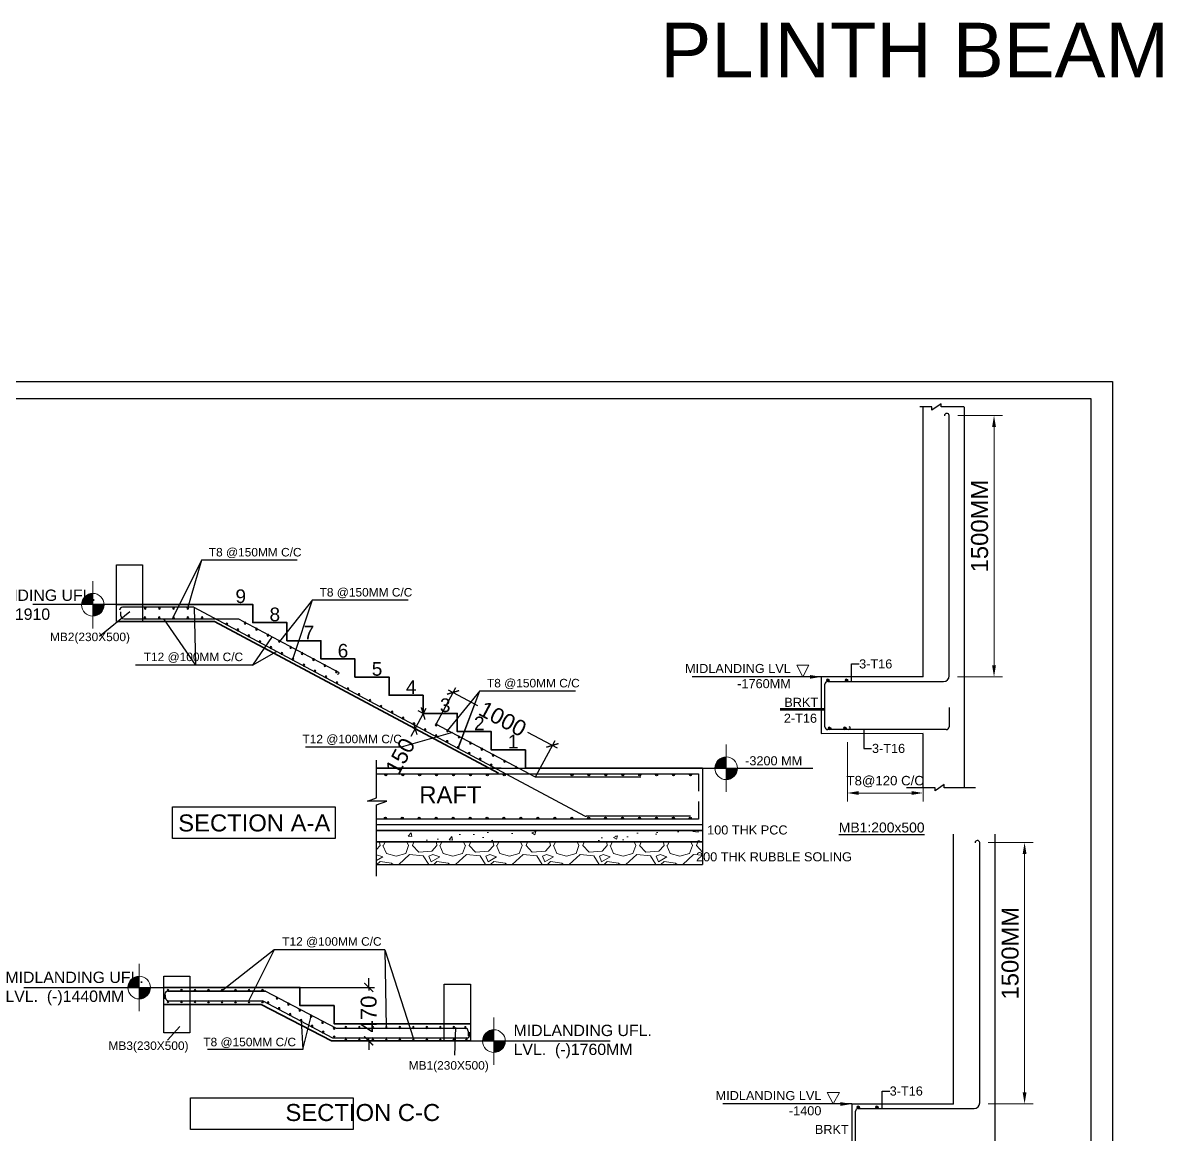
# Model space of a CAD drawing. Header units: millimetres. Extents: x 660818 to 959388, y -495289 to 50450.
# Drawn here: x 715798 to 725797, y -116295 to -106507 of the extents above; entities that cross this region are included whole.
import ezdxf
from ezdxf.enums import TextEntityAlignment as Align

# ---------------------------------------------------------------- set-up
doc = ezdxf.new("R2010")
doc.units = ezdxf.units.MM
doc.header["$LTSCALE"] = 0.01
doc.header["$MEASUREMENT"] = 0
doc.header["$PDMODE"] = 35
for name, color, linetype in [('1', 7, 'Continuous'), ('Concrete Line', 2, 'Continuous'), ('Cut Line', 31, 'Continuous'), ('Dimension', 31, 'Continuous'), ('Labels', 4, 'Continuous'), ('RAFT', 1, 'Continuous'), ('RCC BEAMS', 150, 'Continuous'), ('Reinforcement', 130, 'Continuous'), ('Staircase', 41, 'Continuous'), ('txt', 7, 'Continuous')]:
    doc.layers.add(name, color=color, linetype=linetype)
for name, color, linetype, lineweight in [('A - LEVELS', 7, 'Continuous', 0), ('elevation', 123, 'Continuous', 15), ('G06 Steps Numbers', 4, 'Continuous', 18), ('M_AnnoDim', 1, 'Continuous', 9), ('SLAB', 72, 'Continuous', 40)]:
    doc.layers.add(name, color=color, linetype=linetype, lineweight=lineweight)
doc.styles.add('SC-SansSerif', font='SansSerif')
doc.styles.add('STAIRCASE', font='arial.ttf', dxfattribs={"height": 80})
doc.styles.get("Standard").update_dxf_attribs({"font": 'arial.ttf'})
doc.styles.add('TXT2', font='romans.shx', dxfattribs={"width": 0.75, "height": 200})
doc.dimstyles.new('masonry dim', dxfattribs={"dimtxt": 140, "dimasz": 80, "dimexe": 50, "dimexo": 0, "dimgap": 50, "dimtad": 0, "dimdec": 0, "dimrnd": 5, "dimzin": 0, "dimdsep": 46, "dimtxsty": 'Standard', "dimblk": 'ARCHTICK', "dimcen": 0.09, "dimdle": 50, "dimadec": 0, "dimazin": 0, "dimtfac": 1, "dimtdec": 0, "dimtmove": 0, "dimatfit": 3, "dimfxl": 1, "dimtolj": 1, "dimtzin": 0, "dimarcsym": 0})
doc.dimstyles.new('SCBBSDimStyl', dxfattribs={"dimtxt": 250, "dimasz": 100, "dimexe": 75, "dimexo": 75, "dimgap": 50, "dimtad": 1, "dimtoh": 1, "dimdec": 0, "dimzin": 0, "dimdsep": 46, "dimtxsty": 'SC-SansSerif', "dimcen": 0.045, "dimclrd": 8, "dimclre": 8, "dimclrt": 31, "dimadec": 0, "dimazin": 0, "dimtfac": 1, "dimtdec": 0, "dimtix": 1, "dimtofl": 0, "dimtmove": 0, "dimatfit": 3, "dimfxl": 1, "dimtolj": 1, "dimtzin": 0, "dimlwd": 0, "dimlwe": 0, "dimarcsym": 0})
doc.dimstyles.new('STAIRCASE', dxfattribs={"dimtxt": 80, "dimasz": 30, "dimexe": 50, "dimexo": 10, "dimgap": 10, "dimtad": 1, "dimdec": 0, "dimzin": 12, "dimdsep": 46, "dimtxsty": 'STAIRCASE', "dimblk": 'ARCHTICK', "dimcen": 0, "dimse1": 1, "dimse2": 1, "dimclrd": 9, "dimclre": 9, "dimclrt": 256, "dimadec": 0, "dimazin": 0, "dimtfac": 1, "dimtdec": 0, "dimtmove": 1, "dimatfit": 3, "dimfxl": 50, "dimtvp": 1, "dimtolj": 1, "dimtzin": 0, "dimlwd": -1, "dimarcsym": 0})
doc.dimstyles.get("Standard").update_dxf_attribs({"dimtxt": 200, "dimasz": 0.18, "dimexe": 0.18, "dimexo": 0.0625, "dimgap": 0.09, "dimtad": 0, "dimtih": 1, "dimtoh": 1, "dimdec": 1, "dimzin": 0, "dimdsep": 46, "dimtxsty": 'Standard', "dimcen": 0.09, "dimadec": 0, "dimazin": 0, "dimtfac": 1, "dimtdec": 1, "dimtofl": 0, "dimtmove": 0, "dimatfit": 3, "dimfxl": 1, "dimtolj": 1, "dimtzin": 0, "dimarcsym": 0})

# ---------------------------------------------------------------- blocks, each defined once
blk = doc.blocks.new('reinf')
at = {"layer": 'Staircase', "linetype": 'Continuous'}
h = blk.add_hatch(color=4, dxfattribs=at)
h.dxf.hatch_style = 1
edge = h.paths.add_edge_path()
edge.add_arc((0, -7.7), 7.68, 0, 360)
at = {"layer": 'Reinforcement'}
blk.add_circle((0, -7.7), 7.68, dxfattribs=at)
blk = doc.blocks.new('*U862')
at = {"layer": 'Reinforcement', "lineweight": 25, "rotation": 181.5019024097986}
blk.add_blockref('reinf', (38.5, 0), dxfattribs=at)
blk = doc.blocks.new('*U863')
at = {"layer": '1', "color": 0, "linetype": 'ByBlock', "lineweight": -2, "transparency": 16777216, "rotation": 208.0834920909674}
for p in [(1150692.6, -124856.9), (1150491.8, -124964), (1150592.2, -124910.5), (1150391.4, -125017.6), (1150190.7, -125124.7), (1150291, -125071.2), (1149989.9, -125231.9), (1150090.3, -125178.3), (1149889.5, -125285.4)]:
    blk.add_blockref('*U862', p, dxfattribs=at)
blk = doc.blocks.new('_ArchTick')
at = {"color": 0, "linetype": 'ByBlock', "const_width": 0.15}
blk.add_lwpolyline([(-0.5, -0.5), (0.5, 0.5)], dxfattribs=at)
blk = doc.blocks.new('*D865')
at = {"layer": 'Defpoints', "color": 0, "ltscale": 200, "transparency": 16777216}
for p in [(719438.8, -112682), (720461.8, -112870.3), (720313.4, -113148.5)]:
    blk.add_point(p, dxfattribs=at)
at = {"layer": 'M_AnnoDim', "color": 0, "lineweight": -2, "ltscale": 200, "transparency": 16777216}
for p, q in [((719438.8, -112682), (719610.7, -112359.6)), ((719543, -112380.2), (719801.9, -112518.3)), ((720505.9, -112893.8), (720247, -112755.7)), ((720313.4, -113148.5), (720485.3, -112826.1))]:
    blk.add_line(p, q, dxfattribs=at)
at = {"layer": 'M_AnnoDim', "color": 0, "lineweight": -2, "ltscale": 200, "transparency": 16777216, "xscale": 80, "yscale": 80, "zscale": 80}
for p, rotation in [((719587.1, -112403.8), 151.9275130641466), ((720461.8, -112870.3), 331.9275130641466)]:
    blk.add_blockref('_ArchTick', p, dxfattribs=dict(at, rotation=rotation))
at = {"layer": 'M_AnnoDim', "color": 0, "ltscale": 200, "transparency": 16777216, "insert": (720024.5, -112637), "char_height": 140, "attachment_point": 5, "rotation": 331.92751}
blk.add_mtext('\\A1;1000', dxfattribs=at)
blk = doc.blocks.new('*D866')
at = {"layer": 'Defpoints', "color": 0, "ltscale": 0.5, "transparency": 16777216}
for p in [(719323.9, -112589.4), (719253.4, -112721.6), (719253.4, -112721.6)]:
    blk.add_point(p, dxfattribs=at)
at = {"layer": 'RAFT', "color": 0, "lineweight": -2, "ltscale": 0.5, "transparency": 16777216}
for p, q in [((719347.5, -112545.3), (719253.4, -112721.6)), ((719323.9, -112589.4), (719279.8, -112565.8)), ((719253.4, -112721.6), (719209.3, -112698)), ((719253.4, -112721.6), (719215.7, -112792.1))]:
    blk.add_line(p, q, dxfattribs=at)
at = {"layer": 'RAFT', "color": 0, "lineweight": -2, "ltscale": 0.5, "transparency": 16777216, "xscale": 80, "yscale": 80, "zscale": 80}
for p, rotation in [((719323.9, -112589.4), 61.91393068489684), ((719253.4, -112721.6), 241.9139306848969)]:
    blk.add_blockref('_ArchTick', p, dxfattribs=dict(at, rotation=rotation))
at = {"layer": 'RAFT', "color": 0, "ltscale": 0.5, "transparency": 16777216, "insert": (719122.6, -112966.7), "char_height": 140, "attachment_point": 5, "rotation": 61.91393}
blk.add_mtext('\\A1;150', dxfattribs=at)
blk = doc.blocks.new('*D876')
at = {"layer": 'Defpoints', "color": 0, "ltscale": 0.5, "transparency": 16777216}
for p in [(718239.6, -115001.4), (718517.9, -115471.4), (718844.8, -115471.4)]:
    blk.add_point(p, dxfattribs=at)
at = {"layer": 'RAFT', "color": 0, "lineweight": -2, "ltscale": 0.5, "transparency": 16777216}
for p, q in [((718844.8, -115001.4), (718844.8, -114921.4)), ((718239.6, -115001.4), (718894.8, -115001.4)), ((718844.8, -115001.4), (718844.8, -115029.2)), ((718517.9, -115471.4), (718894.8, -115471.4)), ((718844.8, -115471.4), (718844.8, -115443.6)), ((718844.8, -115471.4), (718844.8, -115551.4))]:
    blk.add_line(p, q, dxfattribs=at)
at = {"layer": 'RAFT', "color": 0, "lineweight": -2, "ltscale": 0.5, "transparency": 16777216, "xscale": 80, "yscale": 80, "zscale": 80}
for p, rotation in [((718844.8, -115001.4), 270), ((718844.8, -115471.4), 90)]:
    blk.add_blockref('_ArchTick', p, dxfattribs=dict(at, rotation=rotation))
at = {"layer": 'RAFT', "color": 0, "ltscale": 0.5, "transparency": 16777216, "insert": (718844.8, -115236.4), "char_height": 140, "attachment_point": 5, "rotation": 90}
blk.add_mtext('\\A1;470', dxfattribs=at)
blk = doc.blocks.new('*D867')
at = {"layer": 'Defpoints', "color": 0, "transparency": 16777216}
for p in [(723058.8, -112766.8), (723725.4, -112766.8, 0), (723058.8, -113289.6)]:
    blk.add_point(p, dxfattribs=at)
at = {"layer": 'Dimension', "color": 8, "lineweight": 0, "transparency": 16777216}
for p, q in [((723058.8, -112841.8), (723058.8, -113364.6)), ((723725.4, -112841.8), (723725.4, -113364.6)), ((723625.4, -113289.6), (723158.8, -113289.6))]:
    blk.add_line(p, q, dxfattribs=at)
at = {"layer": 'Dimension', "color": 8, "transparency": 16777216}
for points in [[(723158.8, -113272.9), (723158.8, -113306.2), (723058.8, -113289.6)], [(723625.4, -113272.9), (723625.4, -113306.2), (723725.4, -113289.6)]]:
    blk.add_solid(points, dxfattribs=at)
at = {"layer": 'Dimension', "color": 31, "transparency": 16777216, "insert": (723392.1, -113188.9), "char_height": 250, "attachment_point": 5, "style": 'SC-SansSerif'}
blk.add_mtext('\\A1;{\\H0.33333x;T8@120 C/C}', dxfattribs=at)
blk = doc.blocks.new('*D877')
at = {"layer": 'Defpoints', "color": 0, "transparency": 16777216}
for p in [(723955.7, -109965.3), (724350.4, -109965.3), (723955.1, -112265.3)]:
    blk.add_point(p, dxfattribs=at)
at = {"layer": 'Dimension', "color": 8, "lineweight": 0, "transparency": 16777216}
for p, q in [((724030.7, -109965.3), (724425.4, -109965.3)), ((724350.4, -112165.3), (724350.4, -110065.3)), ((724030.1, -112265.3), (724425.4, -112265.3))]:
    blk.add_line(p, q, dxfattribs=at)
at = {"layer": 'Dimension', "color": 8, "transparency": 16777216}
for points in [[(724333.7, -110065.3), (724367.1, -110065.3), (724350.4, -109965.3)], [(724333.7, -112165.3), (724367.1, -112165.3), (724350.4, -112265.3)]]:
    blk.add_solid(points, dxfattribs=at)
at = {"layer": 'Dimension', "color": 31, "transparency": 16777216, "insert": (724223.8, -110939), "char_height": 250, "attachment_point": 5, "rotation": 90, "style": 'SC-SansSerif'}
blk.add_mtext('\\A1;{\\f@Arial Unicode MS|b0|i0|c0|p34;\\H0.6x;1500MM}', dxfattribs=at)
blk = doc.blocks.new('*D878')
at = {"layer": 'Defpoints', "color": 0, "transparency": 16777216}
for p in [(724224.6, -113726.2), (724619.3, -113726.2), (724224, -116026.2)]:
    blk.add_point(p, dxfattribs=at)
at = {"layer": 'Dimension', "color": 8, "lineweight": 0, "transparency": 16777216}
for p, q in [((724299.6, -113726.2), (724694.3, -113726.2)), ((724619.3, -115926.2), (724619.3, -113826.2)), ((724299, -116026.2), (724694.3, -116026.2))]:
    blk.add_line(p, q, dxfattribs=at)
at = {"layer": 'Dimension', "color": 8, "transparency": 16777216}
for points in [[(724602.7, -113826.2), (724636, -113826.2), (724619.3, -113726.2)], [(724602.7, -115926.2), (724636, -115926.2), (724619.3, -116026.2)]]:
    blk.add_solid(points, dxfattribs=at)
at = {"layer": 'Dimension', "color": 31, "transparency": 16777216, "insert": (724492.7, -114699.9), "char_height": 250, "attachment_point": 5, "rotation": 90, "style": 'SC-SansSerif'}
blk.add_mtext('\\A1;{\\f@Arial Unicode MS|b0|i0|c0|p34;\\H0.6x;1500MM}', dxfattribs=at)
blk = doc.blocks.new('SSS')
at = {"lineweight": 13}
h = blk.add_hatch(color=0, dxfattribs=at)
h.dxf.hatch_style = 1
h.paths.add_polyline_path([(0, 2.3), (-99.7, 2.3, 0.005863), (-99.7, 0, 0.414214), (0, -99.7)])
h = blk.add_hatch(color=0, dxfattribs=at)
h.dxf.hatch_style = 1
h.paths.add_polyline_path([(0, -99.7), (0, 2.3), (-99.7, 2.3, 0.005863), (-99.7, 0, 0.414214)])
h = blk.add_hatch(color=0, dxfattribs=at)
h.dxf.hatch_style = 1
h.paths.add_polyline_path([(0, 2.3), (99.7, 2.3, 0.407361), (0, 99.7)])
at = {"color": 0, "lineweight": 13}
for p, q in [((0, 208.1), (0, -208.1)), ((-208.1, 2.3), (208.1, 2.3))]:
    blk.add_line(p, q, dxfattribs=at)
blk.add_circle((0, 0), 99.7, dxfattribs=at)

msp = doc.modelspace()

# ---------------------------------------------------------------- hatches: boundary and pattern name
at = {"layer": '1', "ltscale": 200}
h = msp.add_hatch(color=256, dxfattribs=at)
h.dxf.hatch_style = 1
edge = h.paths.add_edge_path()
edge.add_arc((718995.231, -113129.884), 8.845, 180, 540, ccw=False)
h = msp.add_hatch(color=256, dxfattribs=at)
h.dxf.hatch_style = 1
edge = h.paths.add_edge_path()
edge.add_arc((719144.263, -113129.884), 8.845, 180, 540, ccw=False)
h = msp.add_hatch(color=256, dxfattribs=at)
h.dxf.hatch_style = 1
edge = h.paths.add_edge_path()
edge.add_arc((719293.295, -113129.884), 8.845, 180, 540, ccw=False)
h = msp.add_hatch(color=256, dxfattribs=at)
h.dxf.hatch_style = 1
edge = h.paths.add_edge_path()
edge.add_arc((719442.327, -113129.884), 8.845, 180, 540, ccw=False)
h = msp.add_hatch(color=256, dxfattribs=at)
h.dxf.hatch_style = 1
edge = h.paths.add_edge_path()
edge.add_arc((719591.359, -113129.884), 8.845, 180, 540, ccw=False)
h = msp.add_hatch(color=256, dxfattribs=at)
h.dxf.hatch_style = 1
edge = h.paths.add_edge_path()
edge.add_arc((719740.391, -113129.884), 8.845, 180, 540, ccw=False)
h = msp.add_hatch(color=256, dxfattribs=at)
h.dxf.hatch_style = 1
edge = h.paths.add_edge_path()
edge.add_arc((719889.423, -113129.884), 8.845, 180, 540, ccw=False)
h = msp.add_hatch(color=256, dxfattribs=at)
h.dxf.hatch_style = 1
edge = h.paths.add_edge_path()
edge.add_arc((720038.454, -113129.884), 8.845, 180, 540, ccw=False)
h = msp.add_hatch(color=256, dxfattribs=at)
h.dxf.hatch_style = 1
edge = h.paths.add_edge_path()
edge.add_arc((720634.582, -113129.884), 8.845, 180, 540, ccw=False)
h = msp.add_hatch(color=256, dxfattribs=at)
h.dxf.hatch_style = 1
edge = h.paths.add_edge_path()
edge.add_arc((720783.614, -113129.884), 8.845, 180, 540, ccw=False)
h = msp.add_hatch(color=256, dxfattribs=at)
h.dxf.hatch_style = 1
edge = h.paths.add_edge_path()
edge.add_arc((720932.645, -113129.884), 8.845, 180, 540, ccw=False)
h = msp.add_hatch(color=256, dxfattribs=at)
h.dxf.hatch_style = 1
edge = h.paths.add_edge_path()
edge.add_arc((721081.677, -113129.884), 8.845, 180, 540, ccw=False)
h = msp.add_hatch(color=256, dxfattribs=at)
h.dxf.hatch_style = 1
edge = h.paths.add_edge_path()
edge.add_arc((721230.709, -113129.884), 8.845, 180, 540, ccw=False)
h = msp.add_hatch(color=256, dxfattribs=at)
h.dxf.hatch_style = 1
edge = h.paths.add_edge_path()
edge.add_arc((721379.741, -113129.884), 8.845, 180, 540, ccw=False)
h = msp.add_hatch(color=256, dxfattribs=at)
h.dxf.hatch_style = 1
edge = h.paths.add_edge_path()
edge.add_arc((721528.773, -113129.884), 8.845, 180, 540, ccw=False)
h = msp.add_hatch(color=256, dxfattribs=at)
h.dxf.hatch_style = 1
edge = h.paths.add_edge_path()
edge.add_arc((721677.805, -113129.884), 8.845, 180, 540, ccw=False)
h = msp.add_hatch(color=256, dxfattribs=at)
h.dxf.hatch_style = 1
edge = h.paths.add_edge_path()
edge.add_arc((718991.23, -113510.561), 8.845, 180, 540, ccw=False)
h = msp.add_hatch(color=256, dxfattribs=at)
h.dxf.hatch_style = 1
edge = h.paths.add_edge_path()
edge.add_arc((719140.401, -113510.561), 8.845, 180, 540, ccw=False)
h = msp.add_hatch(color=256, dxfattribs=at)
h.dxf.hatch_style = 1
edge = h.paths.add_edge_path()
edge.add_arc((719289.572, -113510.561), 8.845, 180, 540, ccw=False)
h = msp.add_hatch(color=256, dxfattribs=at)
h.dxf.hatch_style = 1
edge = h.paths.add_edge_path()
edge.add_arc((719438.743, -113510.561), 8.845, 180, 540, ccw=False)
h = msp.add_hatch(color=256, dxfattribs=at)
h.dxf.hatch_style = 1
edge = h.paths.add_edge_path()
edge.add_arc((719587.914, -113510.561), 8.845, 180, 540, ccw=False)
h = msp.add_hatch(color=256, dxfattribs=at)
h.dxf.hatch_style = 1
edge = h.paths.add_edge_path()
edge.add_arc((719737.085, -113510.561), 8.845, 180, 540, ccw=False)
h = msp.add_hatch(color=256, dxfattribs=at)
h.dxf.hatch_style = 1
edge = h.paths.add_edge_path()
edge.add_arc((719886.256, -113510.561), 8.845, 180, 540, ccw=False)
h = msp.add_hatch(color=256, dxfattribs=at)
h.dxf.hatch_style = 1
edge = h.paths.add_edge_path()
edge.add_arc((720035.427, -113510.561), 8.845, 180, 540, ccw=False)
h = msp.add_hatch(color=256, dxfattribs=at)
h.dxf.hatch_style = 1
edge = h.paths.add_edge_path()
edge.add_arc((720184.598, -113510.561), 8.845, 180, 540, ccw=False)
h = msp.add_hatch(color=256, dxfattribs=at)
h.dxf.hatch_style = 1
edge = h.paths.add_edge_path()
edge.add_arc((720333.769, -113510.561), 8.845, 180, 540, ccw=False)
h = msp.add_hatch(color=256, dxfattribs=at)
h.dxf.hatch_style = 1
edge = h.paths.add_edge_path()
edge.add_arc((720482.94, -113510.561), 8.845, 180, 540, ccw=False)
h = msp.add_hatch(color=256, dxfattribs=at)
h.dxf.hatch_style = 1
edge = h.paths.add_edge_path()
edge.add_arc((720632.111, -113510.561), 8.845, 180, 540, ccw=False)
h = msp.add_hatch(color=256, dxfattribs=at)
h.dxf.hatch_style = 1
edge = h.paths.add_edge_path()
edge.add_arc((720781.282, -113510.561), 8.845, 180, 540, ccw=False)
h = msp.add_hatch(color=256, dxfattribs=at)
h.dxf.hatch_style = 1
edge = h.paths.add_edge_path()
edge.add_arc((720930.453, -113510.561), 8.845, 180, 540, ccw=False)
h = msp.add_hatch(color=256, dxfattribs=at)
h.dxf.hatch_style = 1
edge = h.paths.add_edge_path()
edge.add_arc((721079.624, -113510.561), 8.845, 180, 540, ccw=False)
h = msp.add_hatch(color=256, dxfattribs=at)
h.dxf.hatch_style = 1
edge = h.paths.add_edge_path()
edge.add_arc((721228.795, -113510.561), 8.845, 180, 540, ccw=False)
h = msp.add_hatch(color=256, dxfattribs=at)
h.dxf.hatch_style = 1
edge = h.paths.add_edge_path()
edge.add_arc((721377.966, -113510.561), 8.845, 180, 540, ccw=False)
h = msp.add_hatch(color=256, dxfattribs=at)
h.dxf.hatch_style = 1
edge = h.paths.add_edge_path()
edge.add_arc((721527.137, -113510.561), 8.845, 180, 540, ccw=False)
h = msp.add_hatch(color=256, dxfattribs=at)
h.dxf.hatch_style = 1
edge = h.paths.add_edge_path()
edge.add_arc((721676.308, -113510.561), 8.845, 180, 540, ccw=False)
at = {"layer": 'elevation', "ltscale": 200, "true_color": 0x9f9f9f}
h = msp.add_hatch(dxfattribs=at)
h.set_pattern_fill('AR-CONC', color=253, scale=50)
h.set_pattern_definition([(50, (-427917.97, 66245.22), (358.63009, -31.37607), [37.5, -412.5]), (355, (-427917.97, 66245.22), (-69.37567, 376.09607), [30, -330]), (100.451444, (-427888.08, 66242.6), (289.25442, 344.72), [31.8701, -350.57106]), (46.1842, (-427917.97, 66345.2), (533.62067, -82.75964), [56.25, -618.75]), (96.635635, (-427873.5, 66338.3), (467.33097, 487.0593), [47.80517, -525.85688]), (351.184164, (-427917.97, 66345.2), (467.33097, 487.0593), [45, -495]), (21, (-427867.97, 66320.22), (298.453526, -201.309445), [37.5, -412.5]), (326, (-427867.97, 66320.22), (121.65767, 362.57502), [30, -330]), (71.451445, (-427843.1, 66303.44), (420.11119, 161.26558), [31.8701, -350.57106]), (37.5, (-427917.97, 66245.22), (6.079928, 166.446927), [0, -326, 0, -335, 0, -331.25]), (7.5, (-427917.97, 66245.22), (131.53477, 197.205856), [0, -191, 0, -318.5, 0, -126.25]), (327.5, (-428029.47, 66245.22), (266.911218, -11.277436), [0, -125, 0, -390, 0, -517.5]), (317.5, (-428079.47, 66245.22), (291.593085, 50.05249), [0, -162.5, 0, -259, 0, -367.5])])
h.paths.add_polyline_path([(718914.502, -113719.372), (718914.502, -113619.372), (721783.928, -113619.372), (721783.928, -113719.372)])
h = msp.add_hatch(dxfattribs=at)
h.set_pattern_fill('GRAVEL', color=253, scale=500)
h.set_pattern_definition([(228.0127875, (-427557.966, 66745.22), (-4000, -4500), [67.268, -6659.54402]), (184.9697407, (-427602.966, 66695.22), (6000, 500), [115.434, -11427.96238]), (132.510447, (-427717.966, 66685.22), (5000, -5500), [81.394, -8058.0163]), (267.273689, (-427912.966, 66560.22), (500, 10000), [105.119, -10406.77902]), (292.8336542, (-427917.966, 66455.22), (-2500, 6000), [103.0775, -10204.68656]), (357.273689, (-427877.966, 66360.22), (-10000, 500), [105.119, -10406.77902]), (37.6942405, (-427772.966, 66355.22), (-6500, -5000), [139.0145, -13762.42427]), (72.2553284, (-427662.966, 66440.22), (3500, 11000), [131.244, -12993.16075]), (121.4295656, (-427622.966, 66565.22), (-4000, 6500), [105.475, -10442.03655]), (175.2363583, (-427677.966, 66655.22), (5500, -500), [120.416, -5900.3813]), (222.3974378, (-427797.966, 66665.22), (-6000, -5500), [155.724, -15416.6875]), (138.814075, (-427417.966, 66555.22), (-3500, 3000), [53.1505, -5261.9224]), (171.4692344, (-427457.966, 66590.22), (6500, -1000), [101.1185, -10010.7557]), (225, (-427557.97, 66605.22), (-6e-14, -500), [70.7105, -636.39628]), (203.1985905, (-427592.966, 66665.22), (2500, 1000), [38.079, -3769.80755]), (291.8014095, (-427627.97, 66650.22), (-500, 1500), [53.8515, -2638.7309]), (30.9637565, (-427607.97, 66600.22), (1500, 1000), [87.4645, -2828.01145]), (161.565051, (-427532.97, 66645.22), (1000, -500), [63.2455, -1517.89333]), (16.3895403, (-427917.966, 66650.22), (5000, 1500), [88.6, -8771.42257]), (70.346176, (-427832.966, 66675.22), (-2000, -5500), [74.3305, -7358.70387]), (293.1985905, (-427532.966, 66745.22), (-1000, 2500), [76.1575, -3731.72905]), (343.6104597, (-427502.966, 66675.22), (-5000, 1500), [88.6, -8771.42257]), (339.443955, (-427917.966, 66340.22), (-2500, 1000), [85.44, -4186.56187]), (294.7751406, (-427837.966, 66310.22), (-2500, 5500), [71.589, -7087.32153]), (66.8014095, (-427527.966, 66245.22), (1000, 2500), [76.1575, -3731.72905]), (17.3540246, (-427497.966, 66315.22), (-6500, -2000), [83.8155, -8297.7118]), (69.443955, (-427772.966, 66245.22), (-1000, -2500), [42.72, -4229.28187]), (101.309932, (-427557.97, 66245.22), (-500, 2000), [25.495, -2524.01476]), (165.963757, (-427562.97, 66270.22), (1500, -500), [103.0775, -1958.47531]), (186.009006, (-427662.966, 66295.22), (5000, 500), [95.525, -9456.96159]), (303.690068, (-427607.97, 66555.22), (-500, 1000), [72.111, -1730.66464]), (353.1572266, (-427567.966, 66495.22), (8500, -1000), [125.897, -12463.78131]), (60.945396, (-427442.966, 66480.22), (-2000, -3500), [51.478, -5096.33707]), (90, (-427417.97, 66525.2), (-500, 500), [30, -470]), (120.256437, (-427672.966, 66310.22), (2000, -3500), [69.462, -6876.76]), (48.0127875, (-427707.966, 66370.22), (4000, 4500), [134.536, -6592.27602]), (0, (-427617.97, 66470.2), (500, 500), [130, -370]), (325.3048465, (-427487.966, 66470.22), (5000, -3500), [79.057, -7826.63715]), (254.054604, (-427422.966, 66425.22), (-500, -2000), [72.801, -3567.25394]), (207.6459754, (-427442.966, 66355.22), (-9500, -5000), [118.5325, -11734.7371]), (175.4260787, (-427547.966, 66300.22), (-6500, 500), [125.3995, -12414.5367])])
h.paths.add_polyline_path([(721783.928, -113919.372), (721783.928, -113719.372), (718914.502, -113719.372), (718914.502, -113919.372)])

# ---------------------------------------------------------------- linework, layer by layer
at = {"lineweight": 25}
for p, q in [((717375.409, -111235.751), (717124.305, -111739.259)), ((718350.776, -111588.496), (718058.496, -111954.823)), ((717820.692, -112163.228), (718033.434, -112042.948)), ((719824.473, -112388.715), (719535.725, -112742.438))]:
    msp.add_line(p, q, dxfattribs=at)
at = {"lineweight": 53}
msp.add_line((722861.982, -112555.146), (722467.105, -112555.146), dxfattribs=at)
at = {"lineweight": 25}
for points in [[(717251.301, -111662.179), (717375.409, -111235.751), (718215.862, -111235.751)], [(718177.409, -112111.964), (718350.776, -111588.496), (719191.23, -111588.496)], [(717994.016, -111911.715), (717820.692, -112163.228), (716792.03, -112163.228)], [(719636.008, -112881.624), (719823.104, -112388.715), (720663.557, -112388.715)], [(719637.377, -112881.624), (719824.473, -112388.715), (720664.927, -112388.715)], [(719581.233, -112758.017), (719129.238, -112886.757), (718288.785, -112886.757)], [(718987.819, -114669.44), (718011.19, -114669.44)], [(718249.416, -115291.208), (718264.835, -115548.908), (717424.382, -115548.908)]]:
    msp.add_lwpolyline(points, dxfattribs=at)
at = {"lineweight": 20}
for points in [[(722719.704, -112165.166), (722612.861, -112165.166), (722666.282, -112266.939), (722719.704, -112165.166)], [(722988.628, -115926.113), (722881.785, -115926.113), (722935.206, -116027.887), (722988.628, -115926.113)]]:
    msp.add_lwpolyline(points, dxfattribs=at)
at = {"layer": '1', "ltscale": 200}
for p, q in [((717322.03, -112158.724), (717311.647, -111654.372)), ((717322.03, -112163.228), (717039.45, -111754.372))]:
    msp.add_line(p, q, dxfattribs=at)
for centre in [(718995.231, -113129.884), (719144.263, -113129.884), (719293.295, -113129.884), (719442.327, -113129.884), (719591.359, -113129.884), (719740.391, -113129.884), (719889.423, -113129.884), (720038.454, -113129.884), (720634.582, -113129.884), (720783.614, -113129.884), (720932.645, -113129.884), (721081.677, -113129.884), (721230.709, -113129.884), (721379.741, -113129.884), (721528.773, -113129.884), (721677.805, -113129.884), (718991.23, -113510.561), (719140.401, -113510.561), (719289.572, -113510.561), (719438.743, -113510.561), (719587.914, -113510.561), (719737.085, -113510.561), (719886.256, -113510.561), (720035.427, -113510.561), (720184.598, -113510.561), (720333.769, -113510.561), (720482.94, -113510.561), (720632.111, -113510.561), (720781.282, -113510.561), (720930.453, -113510.561), (721079.624, -113510.561), (721228.795, -113510.561), (721377.966, -113510.561), (721527.137, -113510.561), (721676.308, -113510.561)]:
    msp.add_circle(centre, 8.845, dxfattribs=at)
at = {"layer": 'Concrete Line', "lineweight": 25}
for p, q in [((723725.366, -112267.263, 0), (723725.366, -109890.472, 0)), ((724091.545, -113240.663, 0), (724091.545, -109890.148, 0)), ((722828.832, -112266.939), (722828.832, -112766.831)), ((723725.366, -113240.986, 0), (723725.366, -112767.155, 0)), ((723994.29, -116028.211, 0), (723994.29, -113651.42, 0)), ((724360.469, -117001.61, 0), (724360.469, -113651.096, 0)), ((723097.756, -116027.887), (723097.756, -116527.779))]:
    msp.add_line(p, q, dxfattribs=at)
for points in [[(723725.366, -112267.263), (722828.832, -112267.263)], [(723725.366, -112766.831), (722828.832, -112767.155)], [(723994.29, -116028.211), (723097.756, -116028.211)]]:
    msp.add_lwpolyline(points, dxfattribs=at)
at = {"layer": 'Cut Line', "lineweight": 25}
for points in [[(724083.348, -109890.148), (723884.309, -109890.148), (723884.309, -109863.192), (723803.356, -109917.105), (723803.438, -109890.148), (723697.051, -109890.148)], [(724188.33, -113243.019), (723911.722, -113243.019), (723911.722, -113216.062), (723830.852, -113269.976), (723830.852, -113243.019), (723579.784, -113243.019)]]:
    msp.add_lwpolyline(points, dxfattribs=at)
at = {"layer": 'Dimension', "color": 8, "lineweight": 25}
msp.add_line((718914.502, -113619.372), (721783.928, -113619.372), dxfattribs=at)
for points in [[(718914.502, -114023.122), (718914.502, -113394.299), (719005.381, -113362.113), (718834.172, -113362.113), (718914.502, -113331.247), (718914.502, -112999.395)], [(718914.502, -113069.372), (721783.928, -113069.372)], [(721783.928, -113569.372), (718914.502, -113569.372)], [(721783.928, -113619.372), (718914.502, -113619.372)], [(718914.502, -113719.372), (721783.928, -113719.372)], [(721783.928, -113719.372), (718914.502, -113719.372)], [(718914.502, -113919.372), (721783.928, -113919.372)]]:
    msp.add_lwpolyline(points, dxfattribs=at)
at = {"layer": 'RAFT', "ltscale": 0.5}
for p, q in [((716623.928, -111629.372), (715887.701, -111629.372)), ((716741.057, -111695.461), (716475.517, -111910.615)), ((721783.928, -113069.372), (721783.928, -113919.372)), ((721783.928, -113069.372), (722755.881, -113069.372)), ((721747.253, -113119.372), (721747.253, -113273.354)), ((721747.253, -113365.39), (721747.253, -113519.372)), ((718011.19, -114669.44), (717560.693, -115026.531)), ((718011.19, -114669.44), (717783.192, -115128.536)), ((718987.819, -114669.44), (718999.83, -115353.988)), ((718987.819, -114669.44), (719237.612, -115454.457)), ((715808.05, -115001.394), (717039.634, -115001.394)), ((717936.968, -115034.214), (717075.405, -115034.214)), ((718264.835, -115548.908), (718338.271, -115255.876)), ((717181.418, -115346.554), (717074.142, -115467.153)), ((719609.323, -115354.824), (719600.043, -115597.011)), ((719739.634, -115471.394), (720971.218, -115471.394))]:
    msp.add_line(p, q, dxfattribs=at)
for points in [[(709511.749, -109666.29), (725394.706, -109666.29), (725394.706, -121378.173), (709511.749, -121378.173)], [(709716.038, -109815.355), (725202.708, -109815.355), (725202.708, -121191.916), (709716.038, -121191.916)]]:
    msp.add_lwpolyline(points, close=True, dxfattribs=at)
for points in [[(716623.928, -111279.372), (716853.928, -111279.372), (716853.928, -111779.372), (716623.928, -111779.372), (716623.928, -111279.372)], [(717039.634, -114902.564), (717269.634, -114902.564), (717269.634, -115402.564), (717039.634, -115402.564), (717039.634, -114902.564)], [(719509.634, -114971.394), (719739.634, -114971.394), (719739.634, -115471.394), (719509.634, -115471.394), (719509.634, -114971.394)]]:
    msp.add_lwpolyline(points, dxfattribs=at)
at = {"layer": 'RCC BEAMS', "color": 41}
for points in [[(717115.777, -113411.794), (718550.408, -113411.794), (718550.408, -113691.289), (717115.777, -113691.289)], [(717274.416, -115974.139), (718709.047, -115974.139), (718709.047, -116253.633), (717274.416, -116253.633)]]:
    msp.add_lwpolyline(points, close=True, dxfattribs=at)
at = {"layer": 'Reinforcement', "lineweight": 25}
for p, q in [((723955.668, -112257.576), (723955.668, -109965.268)), ((722861.982, -112707.241), (722861.982, -112331.483)), ((722885.89, -112307.576), (723905.668, -112307.576)), ((723954.191, -112536.57), (723954.191, -112707.241)), ((723930.284, -112731.148), (722885.89, -112731.148)), ((723843.015, -112731.148), (723692.647, -112731.148)), ((724224.592, -116018.524), (724224.592, -113726.216)), ((723154.813, -116068.524), (724174.592, -116068.524)), ((723130.906, -116468.188), (723130.906, -116092.431))]:
    msp.add_line(p, q, dxfattribs=at)
at = {"layer": 'Reinforcement'}
for p, q in [((717305.269, -111654.372), (716676.895, -111654.372)), ((717305.269, -111654.372), (720746.012, -113490.483)), ((717305.269, -111654.372), (720746.012, -113490.483)), ((716661.681, -111728.747), (716661.681, -111692.912)), ((716687.306, -111754.372), (717699.274, -111754.372)), ((717699.274, -111754.372), (718579.513, -112224.051)), ((718914.502, -113119.372), (721747.253, -113119.372)), ((721676.788, -113493.5), (720758.076, -113493.5)), ((717049.78, -115059.839), (717049.78, -115100.496)), ((717056.26, -115093.731), (717056.26, -115069.326)), ((717075.405, -115034.214), (717934.679, -115034.214)), ((717936.968, -115034.214), (718558.396, -115361.252)), ((717081.885, -115119.356), (717912.732, -115119.356)), ((717912.732, -115119.356), (718525.579, -115446.394)), ((717912.732, -115119.356), (718525.579, -115446.394)), ((718558.396, -115361.252), (719695.248, -115361.252)), ((718525.579, -115446.394), (719708.175, -115446.394)), ((719720.873, -115386.877), (719720.873, -115427.535)), ((719733.8, -115420.769), (719733.8, -115396.364))]:
    msp.add_line(p, q, dxfattribs=at)
msp.add_lwpolyline([(719437.389, -112681.988), (720305.629, -113145.313, 0.12316579), (720317.693, -113148.331), (721241.032, -113148.331)], format="xyb", dxfattribs=at)
msp.add_lwpolyline([(721747.253, -113519.372), (718914.502, -113519.372)], dxfattribs=at)
at = {"layer": 'Reinforcement', "lineweight": 25}
for centre, radius, start, end in [((723934.909, -109968.071), 20.947, 7.6877748, 178.6899346), ((723905.668, -112257.576), 50, 270, 0), ((722885.89, -112331.483), 23.907, 90, 180), ((722885.89, -112707.241), 23.907, 180, 270), ((723072.224, -112718.18), 12.98, 272.456263, 73.1181829), ((723930.284, -112707.241), 23.907, 270, 0), ((724203.833, -113729.018), 20.947, 7.6877748, 178.6899346), ((723154.813, -116092.431), 23.907, 90, 180), ((724174.592, -116018.524), 50, 270, 0)]:
    msp.add_arc(centre, radius, start, end, dxfattribs=at)
at = {"layer": 'Reinforcement'}
for centre, radius, start, end in [((716676.895, -111679.997), 25.625, 90, 180), ((716687.306, -111728.747), 25.625, 180, 270), ((718574.597, -112232.239), 9.551, 235.0509686, 59.0192222), ((720758.076, -113467.875), 25.625, 241.9139307, 270), ((717075.405, -115059.839), 25.625, 90, 180), ((717081.885, -115093.731), 25.625, 180, 270), ((719695.248, -115386.877), 25.625, 0, 90), ((719708.175, -115420.769), 25.625, 270, 0)]:
    msp.add_arc(centre, radius, start, end, dxfattribs=at)
at = {"layer": 'SLAB', "color": 5, "lineweight": 35}
for p, q in [((717486.428, -111779.372), (719987.899, -113113.49)), ((717039.634, -115151.394), (717897.912, -115151.394)), ((717897.912, -115151.394), (718517.912, -115471.394)), ((718517.912, -115471.394), (719739.634, -115471.394))]:
    msp.add_line(p, q, dxfattribs=at)
for points in [[(720223.928, -113069.372), (720223.928, -112909.372), (719923.928, -112909.372), (719923.928, -112749.372), (719623.928, -112749.372), (719623.928, -112589.372), (719323.928, -112589.372), (719323.928, -112429.372), (719023.928, -112429.372), (719023.928, -112269.372), (718723.928, -112269.372), (718723.928, -112109.372), (718423.928, -112109.372), (718423.928, -111949.372), (718123.928, -111949.372), (718123.928, -111789.372), (717823.928, -111789.372), (717823.928, -111629.372), (716623.928, -111629.372)], [(717486.428, -111779.372), (716623.928, -111779.372)], [(718914.502, -113069.372), (720011.428, -113069.372)], [(720223.928, -113069.372), (721783.928, -113069.372)], [(719739.634, -115321.394), (718539.634, -115321.394), (718539.634, -115161.394), (718239.634, -115161.394), (718239.634, -115001.394), (717039.634, -115001.394)]]:
    msp.add_lwpolyline(points, dxfattribs=at)

# ---------------------------------------------------------------- block references
at = {"color": 0, "lineweight": 0, "xscale": -1}
for p in [(716415.854, -111631.711), (721992.002, -113071.711), (716823.915, -115003.002), (719947.708, -115473.733)]:
    msp.add_blockref('SSS', p, dxfattribs=at)
at = {"layer": '1', "xscale": -1}
msp.add_blockref('*U863', (1868418.588, 13088.283), dxfattribs=at)
at = {"layer": 'Reinforcement', "lineweight": 25, "xscale": -1}
for p, rotation in [((716881.088, -111655.499), 330.4146054992341), ((717005.756, -111655.499), 330.4146054992341), ((717130.425, -111655.499), 330.4146054992341), ((717255.093, -111655.499), 330.4146054992341), ((716878.328, -111740.018), 330.4146054992341), ((717004.168, -111740.018), 330.4146054992341), ((717130.008, -111740.018), 330.4146054992341), ((717255.848, -111740.018), 330.4146054992341), ((717381.688, -111740.018), 330.4146054992341), ((717599.278, -111794.748), 330.4146054992341), ((717696.265, -111846.504), 330.4146054992341), ((717793.253, -111898.26), 330.4146054992341), ((717890.24, -111950.016), 330.4146054992341), ((717987.227, -112001.772), 330.4146054992341), ((718084.214, -112053.528), 330.4146054992341), ((718181.201, -112105.284), 330.4146054992341), ((718278.188, -112157.04), 330.4146054992341), ((718375.175, -112208.796), 330.4146054992341), ((718472.162, -112260.552), 330.4146054992341), ((718569.149, -112312.308), 330.4146054992341), ((718666.137, -112364.064), 330.4146054992341), ((718763.124, -112415.82), 330.4146054992341), ((718860.111, -112467.576), 330.4146054992341), ((718957.098, -112519.332), 330.4146054992341), ((719054.085, -112571.088), 330.4146054992341), ((719151.072, -112622.844), 330.4146054992341), ((719248.059, -112674.6), 330.4146054992341), ((719442.603, -112682.855), 330.414605499234), ((719345.046, -112726.356), 330.4146054992341), ((719442.033, -112778.112), 330.4146054992341), ((719542.991, -112736.42), 330.414605499234), ((719539.021, -112829.868), 330.4146054992341), ((719636.008, -112881.624), 330.4146054992341), ((719643.378, -112789.985), 330.414605499234), ((719743.766, -112843.549), 330.414605499234), ((719732.995, -112933.38), 330.4146054992341), ((719844.153, -112897.114), 330.414605499234), ((719944.54, -112950.679), 330.414605499234), ((719829.982, -112985.136), 330.4146054992341), ((719926.969, -113036.892), 330.4146054992341), ((720044.928, -113004.244), 330.414605499234), ((720145.315, -113057.808), 330.414605499234), ((717081.283, -115020.144), 330.4146054992341), ((717200.174, -115020.27), 330.4146054992341), ((717319.065, -115020.397), 330.4146054992341), ((717437.956, -115020.523), 330.4146054992341), ((717556.847, -115020.65), 330.4146054992341), ((717675.738, -115020.776), 330.4146054992341), ((717794.629, -115020.903), 330.4146054992341), ((717913.519, -115021.029), 330.4146054992341), ((717081.283, -115120.36), 330.4146054992341), ((717200.174, -115120.487), 330.4146054992341), ((717319.065, -115120.613), 330.4146054992341), ((717437.956, -115120.74), 330.4146054992341), ((717556.847, -115120.866), 330.4146054992341), ((717675.738, -115120.993), 330.4146054992341), ((717794.629, -115121.119), 330.4146054992341), ((717913.519, -115121.246), 330.4146054992341), ((717962.247, -115129.261), 330.4146054992341), ((718040.901, -115088.503), 330.414605499234), ((718059.234, -115181.017), 330.4146054992341), ((718141.289, -115142.067), 330.414605499234), ((718156.221, -115232.773), 330.4146054992341), ((718241.676, -115195.632), 330.414605499234), ((718342.063, -115249.197), 330.414605499234), ((718253.208, -115284.529), 330.4146054992341), ((718350.195, -115336.285), 330.4146054992341), ((718442.451, -115302.762), 330.414605499234), ((718544.678, -115354.335), 330.414605499234), ((718646.95, -115346.929), 330.4146054992341), ((718765.84, -115347.056), 330.4146054992341), ((718884.731, -115347.182), 330.4146054992341), ((719003.622, -115347.309), 330.4146054992341), ((719122.513, -115347.435), 330.4146054992341), ((719241.404, -115347.562), 330.4146054992341), ((719360.295, -115347.688), 330.4146054992341), ((719479.186, -115347.814), 330.4146054992341), ((719598.077, -115347.941), 330.4146054992341), ((719699.333, -115348.067), 330.4146054992341), ((718447.182, -115388.041), 330.4146054992341), ((718544.17, -115432.05), 330.4146054992341), ((718646.95, -115447.146), 330.4146054992341), ((718765.84, -115447.272), 330.4146054992341), ((718884.731, -115447.399), 330.4146054992341), ((719003.622, -115447.525), 330.4146054992341), ((719122.513, -115447.652), 330.4146054992341), ((719241.404, -115447.778), 330.4146054992341), ((719360.295, -115447.905), 330.4146054992341), ((719479.186, -115448.031), 330.4146054992341), ((719598.077, -115448.157), 330.4146054992341), ((719708.624, -115447.248), 330.4146054992341)]:
    msp.add_blockref('reinf', p, dxfattribs=dict(at, rotation=rotation))
at = {"layer": 'Reinforcement', "color": 2, "linetype": 'Continuous', "lineweight": -3, "zscale": 1.2}
for p, xscale, yscale, rotation in [((722874.886, -112296.335), -1.199999999999999, 1.199999999999998, 90.00112196880059), ((722874.919, -112295.957), -1.199999999999999, 1.199999999999998, 90.00112196880059), ((722898.037, -112296.264), 1.2, 1.2, 270.0011219688005), ((723038.671, -112296.086), -1.199999999999999, 1.199999999999998, 90.00112196880059), ((723038.704, -112295.708), -1.199999999999999, 1.199999999999998, 90.00112196880059), ((723061.823, -112296.015), 1.2, 1.2, 270.0011219688005), ((722888.974, -112720.576), -1.199999999999999, 1.199999999999998, 90.00112196880059), ((722889.007, -112720.197), -1.199999999999999, 1.199999999999998, 90.00112196880059), ((722912.125, -112720.505), 1.2, 1.2, 270.0011219688005), ((723025.412, -112719.779, 0), -1.199999999999999, 1.199999999999998, 90.00112196880059), ((723025.445, -112719.4, 0), -1.199999999999999, 1.199999999999998, 90.00112196880059), ((723048.563, -112719.708, 0), 1.2, 1.2, 270.0011219688005), ((723143.81, -116057.283), -1.199999999999999, 1.199999999999998, 90.00112196880059), ((723143.842, -116056.905), -1.199999999999999, 1.199999999999998, 90.00112196880059), ((723166.961, -116057.212), 1.2, 1.2, 270.0011219688005), ((723307.595, -116057.034), -1.199999999999999, 1.199999999999998, 90.00112196880059), ((723307.628, -116056.656), -1.199999999999999, 1.199999999999998, 90.00112196880059), ((723330.747, -116056.963), 1.2, 1.2, 270.0011219688005)]:
    msp.add_blockref('reinf', p, dxfattribs=dict(at, xscale=xscale, yscale=yscale, rotation=rotation))

# ---------------------------------------------------------------- texts
for s, p in [('T8 @150MM C/C', (717436.935, -111206.571)), ('T8 @150MM C/C', (718412.302, -111559.316)), ('MB2(230X500)', (716038.168, -111952.348)), ('T12 @100MM C/C', (716864.07, -112128.243)), ('T8 @150MM C/C', (719885.999, -112359.536)), ('T12 @100MM C/C', (718261.452, -112851.324)), ('T12 @100MM C/C', (718083.23, -114634.455)), ('MB3(230X500)', (716553.599, -115551.97)), ('T8 @150MM C/C', (717388.336, -115519.728)), ('MB1(230X500)', (719196.837, -115725.765))]:
    msp.add_text(s, height=75).set_placement(p)
at = {"color": 0, "lineweight": 30, "ltscale": 150, "style": 'STAIRCASE'}
for s, p in [('3-T16', (723162.743, -112152.697, 0)), ('BRKT', (722503.839, -112490.959)), ('2-T16', (722499.917, -112630.855)), ('3-T16', (723275.646, -112896.655)), ('100 THK PCC', (721824.585, -113614.844)), ('200 THK RUBBLE SOLING', (721726.89, -113851.278)), ('3-T16', (723431.667, -115913.645, 0)), ('BRKT', (722772.763, -116251.907))]:
    msp.add_text(s, height=80, dxfattribs=at).set_placement(p, align=Align.MIDDLE_LEFT)
at = {"insert": (721412.559, -106506.62), "char_height": 480.85844, "attachment_point": 1}
msp.add_mtext_dynamic_manual_height_columns('PLINTH BEAM PLAN_V5', width=17931.79656, gutter_width=52874.137, heights=[-614.357], dxfattribs=at)
at = {"color": 0, "lineweight": 30, "ltscale": 150, "char_height": 80, "attachment_point": 3, "style": 'STAIRCASE'}
for s, heights, insert in [('MIDLANDING LVL\\P-1760MM', [-216.389], (722561.41, -112153.006)), ('-3200 MM', [-81.746], (722661.949, -112965.789)), ('MIDLANDING LVL\\P-1400', [-216.389], (722830.334, -115913.954))]:
    msp.add_mtext_dynamic_manual_height_columns(s, width=1910.70064, gutter_width=400, heights=heights, dxfattribs=dict(at, insert=insert))
at = {"layer": 'A - LEVELS', "color": 7}
for s, p in [('RAFT', (719290.281, -113379.561)), ('SECTION A-A', (717167.673, -113627.98)), ('SECTION C-C', (718111.66, -116177.867))]:
    msp.add_text(s, height=150, rotation=360, dxfattribs=at).set_placement(p)
at = {"layer": 'G06 Steps Numbers', "char_height": 120, "attachment_point": 3}
for s, heights, insert in [('9', [-122.538], (717764.674, -111496.703)), ('8', [-122.538], (718064.674, -111656.703)), ('7', [-120], (718364.674, -111816.703)), ('6', [-122.538], (718664.674, -111976.703)), ('5', [-122.046], (718964.674, -112136.703)), ('4', [-120], (719264.674, -112296.703)), ('3', [-122.619], (719564.674, -112456.703)), ('2', [-120.491], (719864.674, -112616.703)), ('2', [-120.491], (719864.674, -112616.703)), ('1', [-120.491], (720163.274, -112776.703))]:
    msp.add_mtext_dynamic_manual_height_columns(s, width=2316.68772, gutter_width=15, heights=heights, dxfattribs=dict(at, insert=insert))
at = {"layer": 'Labels', "lineweight": 25, "style": 'SC-SansSerif'}
msp.add_text('%%UMB1:200x500', height=87.6096, dxfattribs=at).set_placement((723361.369, -113663.24, 0), align=Align.BOTTOM_CENTER)
at = {"layer": 'txt', "linetype": 'ByBlock', "lineweight": 0, "char_height": 100, "width": 1573.94898, "attachment_point": 5, "style": 'TXT2'}
for s, insert in [('\\pxi-3,l4,ql,t4;{\\fArial|b0|i0|c0|p34;\\W1;\\C7;MIDLANDING UFL.\\PLVL.  (-)1910}', (715911.51, -111646.362)), ('\\pxi-3,l4,ql,t4;{\\fArial|b0|i0|c0|p34;\\W1;\\C7;MIDLANDING UFL.\\PLVL.  (-)1440MM}', (716332.744, -115010.798)), ('\\pxi-3,l4,ql,t4;{\\fArial|b0|i0|c0|p34;\\W1;\\C7;MIDLANDING UFL.\\PLVL.  (-)1760MM}', (720806.817, -115478.285))]:
    msp.add_mtext(s, dxfattribs=dict(at, insert=insert))

# ---------------------------------------------------------------- dimensions: what is measured, and where the dimension line sits
at = {"layer": 'Dimension'}
for base, p1, p2, angle, text, picture, middle in [((724350.394, -109965.268), (723955.068, -112265.3), (723955.668, -109965.268), 90, '{\\f@Arial Unicode MS|b0|i0|c0|p34;\\H0.6x;1500MM}', '*D877', (724350.394, -110938.976)), ((723058.832, -113289.569), (723725.366, -112766.831, 0), (723058.832, -112766.831), 180, '{\\H0.33333x;T8@120 C/C}', '*D867', (723392.099, -113289.569)), ((724619.318, -113726.216), (724223.992, -116026.248), (724224.592, -113726.216), 90, '{\\f@Arial Unicode MS|b0|i0|c0|p34;\\H0.6x;1500MM}', '*D878', (724619.318, -114699.924))]:
    dim = msp.add_linear_dim(base=base, p1=p1, p2=p2, angle=angle, text=text, dimstyle='SCBBSDimStyl', dxfattribs=at)
    dim.commit()
    dim.dimension.update_dxf_attribs({"geometry": picture, "text_midpoint": middle, "dimtype": 160})
at = {"layer": 'M_AnnoDim', "ltscale": 200}
dim = msp.add_aligned_dim(p1=(719438.759, -112681.988), p2=(720313.433, -113148.48), distance=315.32, text='1000', dimstyle='masonry dim', override={"dimtmove": 1}, dxfattribs=at)
dim.commit()
dim.dimension.update_dxf_attribs({"geometry": '*D865', "text_midpoint": (720024.482, -112637.011)})
at = {"layer": 'RAFT', "ltscale": 0.5}
dim = msp.add_aligned_dim(p1=(719323.928, -112589.372), p2=(719253.384, -112721.566), distance=0, dimstyle='masonry dim', dxfattribs=at)
dim.commit()
dim.dimension.update_dxf_attribs({"geometry": '*D866', "text_midpoint": (719122.582, -112966.68)})
dim = msp.add_linear_dim(base=(718844.761, -115471.394), p1=(718239.634, -115001.394), p2=(718517.912, -115471.394), angle=90, dimstyle='masonry dim', dxfattribs=at)
dim.commit()
dim.dimension.update_dxf_attribs({"geometry": '*D876', "text_midpoint": (718844.761, -115236.394)})

# ---------------------------------------------------------------- leaders
at = {"lineweight": 53}
for points in [[(722828.832, -112266.939), (721693.186, -112266.939)], [(723097.756, -116027.887), (721962.109, -116027.887)]]:
    msp.add_leader(points, dimstyle='STAIRCASE', override={"dimasz": 100, "dimgap": 0.01, "dimtad": 0}, dxfattribs=at)
at = {"layer": 'Dimension', "color": 8, "lineweight": 25}
for points in [[(723095.351, -112307.576, 0), (723095.351, -112152.697, 0), (723162.743, -112152.697, 0)], [(723205.321, -112731.148), (723205.321, -112896.655), (723272.713, -112896.655)], [(723364.275, -116068.524, 0), (723364.275, -115913.645, 0), (723431.667, -115913.645, 0)]]:
    msp.add_leader(points, dimstyle='Standard', dxfattribs=at)

doc.saveas('drawing.dxf')
